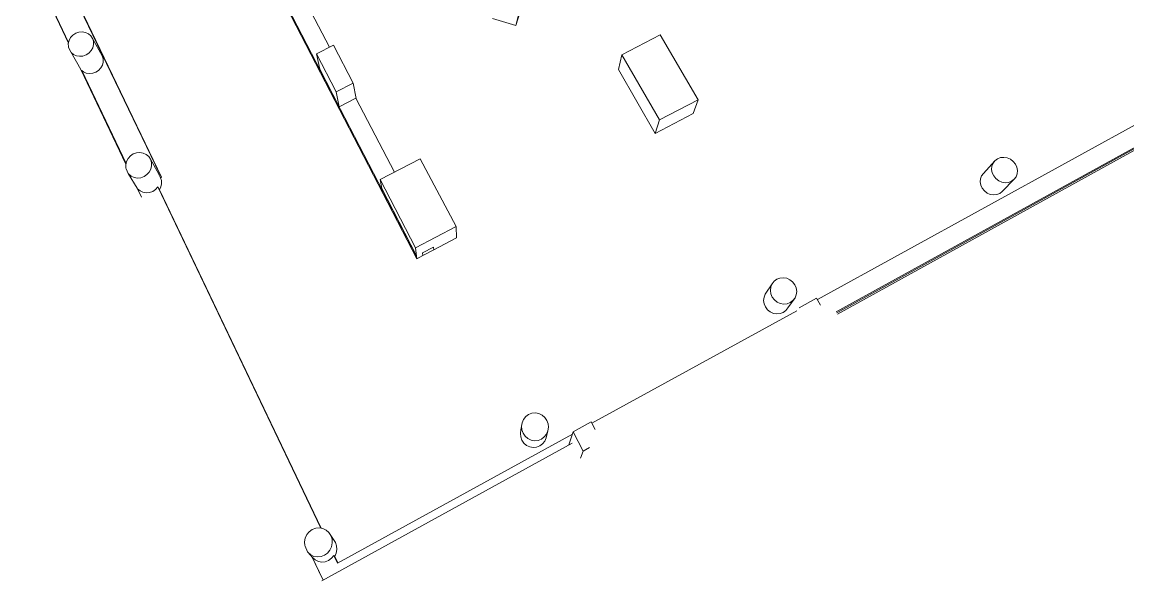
# Model space of a CAD drawing. Header units: metres. Extents: x 173 to 310, y -9 to 45.
# Drawn here: x 275.36 to 283.38, y 8.65 to 12.7 of the extents above; entities that cross this region are included whole.
import ezdxf

# ---------------------------------------------------------------- set-up
doc = ezdxf.new("R2010")
doc.units = ezdxf.units.M
doc.header["$MEASUREMENT"] = 0
for name, color, linetype, lineweight, true_color in [('Estructura Compleja - Cubiertas_Pluma_Nº__161', 7, 'Continuous', 0, 0x004055), ('Structural - Bearing_Pluma_Nº__107', 7, 'Continuous', 0, 0x35d500), ('Structural - Bearing_Pluma_Nº__167', 7, 'Continuous', 0, 0x009fd5)]:
    doc.layers.add(name, color=color, linetype=linetype, lineweight=lineweight, true_color=true_color)
for name, color, linetype, lineweight in [('Estructura – Carga_Pluma_Nº__1', 7, 'Continuous', 5), ('MOD _ Forma_Pluma_Nº__20', 7, 'Continuous', 5), ('Structural - Bearing_Pluma_Nº__1', 7, 'Continuous', 5), ('Structural - Bearing_Pluma_Nº__87', 62, 'Continuous', 0)]:
    doc.layers.add(name, color=color, linetype=linetype, lineweight=lineweight)

msp = doc.modelspace()

# ---------------------------------------------------------------- linework, layer by layer
at = {"layer": 'Estructura Compleja - Cubiertas_Pluma_Nº__161', "color": 148, "linetype": 'Continuous', "lineweight": 0, "true_color": 0x004055}
msp.add_line((279.3477, 9.6494), (277.5308, 8.6486), dxfattribs=at)
at = {"layer": 'Estructura – Carga_Pluma_Nº__1', "color": 7, "linetype": 'Continuous', "lineweight": 5}
for p, q in [((281.1192, 10.701), (280.9924, 10.6313)), ((281.1485, 10.6507), (281.1192, 10.701)), ((279.4854, 9.8022), (279.3531, 9.7294)), ((279.514, 9.7486), (279.4854, 9.8022)), ((279.322, 9.6352), (279.3531, 9.7294)), ((279.3531, 9.7294), (279.4263, 9.5909)), ((279.4061, 9.5386), (279.4263, 9.5909)), ((279.4263, 9.5909), (279.4728, 9.6165))]:
    msp.add_line(p, q, dxfattribs=at)
at = {"layer": 'MOD _ Forma_Pluma_Nº__20', "color": 7, "linetype": 'Continuous', "lineweight": 5}
for p, q in [((279.0394, 13.0843), (278.9392, 12.6793)), ((278.9392, 12.6793), (279.0474, 13.0247)), ((278.9392, 12.6793), (278.7694, 12.7295))]:
    msp.add_line(p, q, dxfattribs=at)
at = {"layer": 'Structural - Bearing_Pluma_Nº__1', "color": 7, "linetype": 'Continuous', "lineweight": 5}
for p, q in [((276.1927, 11.4983), (276.1927, 11.4983)), ((277.5287, 8.6793), (277.4619, 8.8203)), ((277.5408, 8.6541), (277.4622, 8.8199))]:
    msp.add_line(p, q, dxfattribs=at)
at = {"layer": 'Structural - Bearing_Pluma_Nº__107', "color": 82, "linetype": 'Continuous', "lineweight": 0, "true_color": 0x35d500}
for p, q in [((275.6934, 12.5519), (275.3992, 13.1725)), ((275.6943, 12.5209), (275.7099, 12.488)), ((275.7842, 12.3603), (275.7099, 12.488)), ((276.1102, 11.6725), (275.7842, 12.3603)), ((276.1115, 11.6401), (276.1277, 11.6057)), ((276.1927, 11.4983), (276.1277, 11.6057)), ((276.2229, 11.4346), (276.1927, 11.4983)), ((276.2232, 11.4341), (276.2229, 11.4346)), ((277.4094, 8.8995), (277.428, 8.8604)), ((277.5287, 8.6793), (277.5407, 8.654))]:
    msp.add_line(p, q, dxfattribs=at)
at = {"layer": 'Structural - Bearing_Pluma_Nº__167', "color": 142, "linetype": 'Continuous', "lineweight": 0, "true_color": 0x009fd5}
for p, q in [((276.5679, 14.1966), (278.2172, 11.0066)), ((278.2195, 10.9864), (276.5788, 14.161)), ((281.271, 10.5843), (286.7757, 13.6252)), ((275.5176, 13.3493), (276.3553, 11.6009)), ((276.3681, 11.5776), (275.5344, 13.3174)), ((275.3578, 13.2677), (275.6946, 12.557)), ((277.3434, 12.9871), (277.5857, 12.5221)), ((275.7098, 12.5921), (275.6982, 12.5711)), ((275.7264, 12.6099), (275.7098, 12.5921)), ((275.747, 12.6233), (275.7264, 12.6099)), ((275.7701, 12.6313), (275.747, 12.6233)), ((275.7941, 12.6335), (275.7701, 12.6313)), ((275.8175, 12.6296), (275.7941, 12.6335)), ((275.8387, 12.6199), (275.8175, 12.6296)), ((275.8562, 12.6052), (275.8387, 12.6199)), ((275.8687, 12.5863), (275.8562, 12.6052)), ((279.9851, 12.6115), (279.7071, 12.4678)), ((280.2593, 12.1409), (279.9851, 12.6115)), ((275.6982, 12.5711), (275.6925, 12.5482)), ((275.6925, 12.5482), (275.693, 12.5251)), ((275.693, 12.5251), (275.6943, 12.5209)), ((275.8591, 12.4975), (275.8706, 12.5186)), ((275.8756, 12.5646), (275.8687, 12.5863)), ((275.9379, 12.4582), (275.8687, 12.5863)), ((275.8706, 12.5186), (275.8762, 12.5415)), ((275.8762, 12.5415), (275.8756, 12.5646)), ((277.6153, 12.5369), (277.4916, 12.4748)), ((277.7595, 12.2606), (277.6153, 12.5369)), ((275.7099, 12.488), (275.7123, 12.4844)), ((275.7123, 12.4844), (275.7298, 12.4695)), ((275.7298, 12.4695), (275.751, 12.4598)), ((275.751, 12.4598), (275.7745, 12.4558)), ((275.7745, 12.4558), (275.7987, 12.458)), ((275.7987, 12.458), (275.8218, 12.4661)), ((275.8218, 12.4661), (275.8425, 12.4796)), ((275.8425, 12.4796), (275.8591, 12.4975)), ((275.9379, 12.4582), (275.9446, 12.4369)), ((275.9446, 12.4369), (275.9452, 12.4143)), ((277.4916, 12.4748), (277.6352, 12.1976)), ((277.517, 12.3619), (277.4916, 12.4748)), ((279.6837, 12.3612), (279.7071, 12.4678)), ((279.7071, 12.4678), (279.9791, 11.9938)), ((275.7842, 12.3603), (275.7845, 12.3598)), ((275.8026, 12.3439), (275.7909, 12.3539)), ((275.7909, 12.3539), (276.1114, 11.6778)), ((275.9124, 12.3538), (275.8923, 12.3406)), ((275.9286, 12.3713), (275.9124, 12.3538)), ((275.9398, 12.3919), (275.9286, 12.3713)), ((275.9452, 12.4143), (275.9398, 12.3919)), ((277.517, 12.3619), (277.6575, 12.0903)), ((279.9495, 11.8962), (279.6837, 12.3612)), ((275.8233, 12.3344), (275.8026, 12.3439)), ((275.8462, 12.3306), (275.8233, 12.3344)), ((275.8698, 12.3327), (275.8462, 12.3306)), ((275.8923, 12.3406), (275.8698, 12.3327)), ((277.6352, 12.1976), (277.7595, 12.2606)), ((277.6575, 12.0903), (277.6352, 12.1976)), ((277.7794, 12.1501), (277.7595, 12.2606)), ((277.6575, 12.0903), (277.7785, 12.1518)), ((277.7785, 12.1518), (278.0579, 11.6155)), ((279.9791, 11.9938), (280.2593, 12.1409)), ((280.2238, 12.0404), (280.2593, 12.1409)), ((280.2238, 12.0404), (279.9495, 11.8962)), ((279.9495, 11.8962), (279.9791, 11.9938)), ((276.1265, 11.7145), (276.1149, 11.6925)), ((276.1433, 11.7331), (276.1265, 11.7145)), ((276.1642, 11.747), (276.1433, 11.7331)), ((276.1877, 11.7554), (276.1642, 11.747)), ((276.2123, 11.7577), (276.1877, 11.7554)), ((276.2363, 11.7536), (276.2123, 11.7577)), ((276.258, 11.7435), (276.2363, 11.7536)), ((276.276, 11.7281), (276.258, 11.7435)), ((276.2891, 11.7084), (276.276, 11.7281)), ((276.2963, 11.6857), (276.2891, 11.7084)), ((276.3489, 11.6), (276.2891, 11.7084)), ((278.2451, 11.7123), (277.9544, 11.562)), ((278.5046, 11.22), (278.2451, 11.7123)), ((282.431, 11.712), (282.4125, 11.6982)), ((282.453, 11.7203), (282.431, 11.712)), ((282.477, 11.7225), (282.453, 11.7203)), ((282.5014, 11.7185), (282.477, 11.7225)), ((282.5244, 11.7085), (282.5014, 11.7185)), ((282.5446, 11.6932), (282.5244, 11.7085)), ((276.1149, 11.6925), (276.1093, 11.6686)), ((276.1093, 11.6686), (276.1101, 11.6445)), ((276.1101, 11.6445), (276.1115, 11.6401)), ((276.2802, 11.6156), (276.2917, 11.6376)), ((276.2917, 11.6376), (276.2972, 11.6615)), ((276.2972, 11.6615), (276.2963, 11.6857)), ((282.3295, 11.6063), (282.4125, 11.6982)), ((282.3905, 11.658), (282.3886, 11.6343)), ((282.3886, 11.6343), (282.3931, 11.6104)), ((282.3987, 11.6797), (282.3905, 11.658)), ((282.4125, 11.6982), (282.3987, 11.6797)), ((282.5606, 11.6737), (282.5446, 11.6932)), ((282.5712, 11.6512), (282.5606, 11.6737)), ((282.5758, 11.6273), (282.5712, 11.6512)), ((276.1277, 11.6057), (276.1303, 11.6019)), ((276.1303, 11.6019), (276.1483, 11.5863)), ((276.1483, 11.5863), (276.1701, 11.5762)), ((276.1701, 11.5762), (276.1941, 11.5721)), ((276.1941, 11.5721), (276.2188, 11.5743)), ((276.2188, 11.5743), (276.2424, 11.5828)), ((276.2424, 11.5828), (276.2634, 11.5969)), ((276.2634, 11.5969), (276.2802, 11.6156)), ((276.3495, 11.598), (276.3489, 11.6)), ((276.3553, 11.6009), (276.3495, 11.598)), ((276.3495, 11.598), (276.3624, 11.5747)), ((276.3681, 11.5776), (276.3553, 11.6009)), ((276.3681, 11.5776), (276.3624, 11.5747)), ((276.3688, 11.5547), (276.3624, 11.5747)), ((276.3697, 11.5312), (276.3688, 11.5547)), ((277.9544, 11.562), (278.2113, 11.066)), ((277.9652, 11.4956), (277.9544, 11.562)), ((282.3061, 11.5437), (282.308, 11.5669)), ((282.308, 11.5669), (282.316, 11.5883)), ((282.316, 11.5883), (282.3295, 11.6063)), ((282.3931, 11.6104), (282.4037, 11.5878)), ((282.4037, 11.5878), (282.4196, 11.5682)), ((282.4196, 11.5682), (282.4398, 11.5528)), ((282.4398, 11.5528), (282.4629, 11.5427)), ((282.4659, 11.474), (282.5521, 11.5632)), ((282.5115, 11.5409), (282.5336, 11.5492)), ((282.5336, 11.5492), (282.5521, 11.5632)), ((282.5521, 11.5632), (282.5659, 11.5817)), ((282.5659, 11.5817), (282.574, 11.6036)), ((282.574, 11.6036), (282.5758, 11.6273)), ((276.1927, 11.4983), (276.193, 11.4979)), ((276.3533, 11.4865), (276.3644, 11.508)), ((276.3644, 11.508), (276.3697, 11.5312)), ((277.9652, 11.4956), (278.2179, 11.0071)), ((282.3104, 11.5202), (282.3061, 11.5437)), ((282.3207, 11.4981), (282.3104, 11.5202)), ((282.3362, 11.4789), (282.3207, 11.4981)), ((282.356, 11.4638), (282.3362, 11.4789)), ((282.4477, 11.4603), (282.4659, 11.474)), ((282.4629, 11.5427), (282.4874, 11.5386)), ((282.4874, 11.5386), (282.5115, 11.5409)), ((282.3786, 11.4539), (282.356, 11.4638)), ((282.4025, 11.4499), (282.3786, 11.4539)), ((282.426, 11.4521), (282.4025, 11.4499)), ((282.4477, 11.4603), (282.426, 11.4521)), ((278.2113, 11.066), (278.5046, 11.22)), ((278.507, 11.1376), (278.5046, 11.22)), ((278.2202, 10.9868), (278.2113, 11.066)), ((278.2607, 11.0295), (278.3411, 11.0718)), ((278.3411, 11.0717), (278.2607, 11.0295)), ((278.3426, 11.0512), (278.3411, 11.0717)), ((278.507, 11.1376), (278.3426, 11.0512)), ((278.2179, 11.0071), (278.2172, 11.0066)), ((278.2172, 11.0066), (278.2195, 10.9864)), ((278.2202, 10.9868), (278.2195, 10.9864)), ((278.2627, 11.0092), (278.2202, 10.9868)), ((278.2607, 11.0295), (278.2627, 11.0092)), ((278.3426, 11.0512), (278.2627, 11.0092)), ((280.8302, 10.8382), (280.8107, 10.8237)), ((280.8531, 10.8468), (280.8302, 10.8382)), ((280.8777, 10.8492), (280.8531, 10.8468)), ((280.9024, 10.845), (280.8777, 10.8492)), ((280.9255, 10.8345), (280.9024, 10.845)), ((280.9455, 10.8186), (280.9255, 10.8345)), ((280.7472, 10.7306), (280.7959, 10.8045)), ((280.7867, 10.7818), (280.7838, 10.7571)), ((280.7838, 10.7571), (280.7874, 10.7321)), ((280.7959, 10.8045), (280.7867, 10.7818)), ((280.8107, 10.8237), (280.7959, 10.8045)), ((280.961, 10.7982), (280.9455, 10.8186)), ((280.971, 10.7747), (280.961, 10.7982)), ((280.9747, 10.7497), (280.971, 10.7747)), ((280.9719, 10.725), (280.9747, 10.7497)), ((280.7353, 10.6842), (280.7382, 10.7083)), ((280.7388, 10.6597), (280.7353, 10.6842)), ((280.7382, 10.7083), (280.7472, 10.7306)), ((280.7874, 10.7321), (280.7973, 10.7085)), ((280.7973, 10.7085), (280.8128, 10.688)), ((280.8128, 10.688), (280.8328, 10.672)), ((280.8328, 10.672), (280.856, 10.6615)), ((280.9055, 10.6596), (280.9285, 10.6683)), ((280.9103, 10.6304), (280.9628, 10.7022)), ((280.9285, 10.6683), (280.948, 10.6828)), ((280.948, 10.6828), (280.9628, 10.7022)), ((280.9628, 10.7022), (280.9719, 10.725)), ((280.7485, 10.6366), (280.7388, 10.6597)), ((280.7636, 10.6166), (280.7485, 10.6366)), ((280.7832, 10.6008), (280.7636, 10.6166)), ((280.8059, 10.5905), (280.7832, 10.6008)), ((280.8301, 10.5864), (280.8059, 10.5905)), ((280.8543, 10.5887), (280.8301, 10.5864)), ((280.8767, 10.5972), (280.8543, 10.5887)), ((280.856, 10.6615), (280.8808, 10.6572)), ((280.8767, 10.5972), (280.8958, 10.6115)), ((280.8808, 10.6572), (280.9055, 10.6596)), ((280.8958, 10.6115), (280.9103, 10.6304)), ((279.0545, 9.8649), (279.0307, 9.8559)), ((279.0798, 9.8674), (279.0545, 9.8649)), ((279.1049, 9.863), (279.0798, 9.8674)), ((278.9752, 9.7441), (278.9837, 9.7967)), ((278.9837, 9.7967), (278.9796, 9.7709)), ((278.9941, 9.8206), (278.9837, 9.7967)), ((279.0101, 9.8407), (278.9941, 9.8206)), ((279.0307, 9.8559), (279.0101, 9.8407)), ((279.1281, 9.852), (279.1049, 9.863)), ((279.1479, 9.8353), (279.1281, 9.852)), ((279.1629, 9.8139), (279.1479, 9.8353)), ((279.172, 9.7893), (279.1629, 9.8139)), ((279.1747, 9.7632), (279.172, 9.7893)), ((278.9713, 9.7188), (278.9752, 9.7441)), ((278.9738, 9.6932), (278.9713, 9.7188)), ((278.9796, 9.7709), (278.9822, 9.7447)), ((278.9822, 9.7447), (278.9912, 9.72)), ((278.9912, 9.72), (279.0062, 9.6985)), ((279.1444, 9.6931), (279.1604, 9.7133)), ((279.1581, 9.6859), (279.1708, 9.7373)), ((279.1604, 9.7133), (279.1708, 9.7373)), ((279.1708, 9.7373), (279.1747, 9.7632)), ((278.9827, 9.6691), (278.9738, 9.6932)), ((278.9972, 9.648), (278.9827, 9.6691)), ((279.0166, 9.6316), (278.9972, 9.648)), ((279.0062, 9.6985), (279.026, 9.6817)), ((279.0394, 9.6208), (279.0166, 9.6316)), ((279.026, 9.6817), (279.0493, 9.6706)), ((279.0493, 9.6706), (279.0745, 9.6662)), ((279.0745, 9.6662), (279.0999, 9.6687)), ((279.1121, 9.6278), (279.0888, 9.6188)), ((279.0999, 9.6687), (279.1238, 9.6778)), ((279.1121, 9.6278), (279.1323, 9.6427)), ((279.1238, 9.6778), (279.1444, 9.6931)), ((279.1323, 9.6427), (279.148, 9.6625)), ((279.148, 9.6625), (279.1581, 9.6859)), ((279.064, 9.6164), (279.0394, 9.6208)), ((279.0888, 9.6188), (279.064, 9.6164)), ((277.423, 8.9843), (277.4113, 8.9593)), ((277.4403, 9.0055), (277.423, 8.9843)), ((277.4621, 9.0214), (277.4403, 9.0055)), ((277.4869, 9.0309), (277.4621, 9.0214)), ((277.5131, 9.0335), (277.4869, 9.0309)), ((277.5388, 9.0288), (277.5131, 9.0335)), ((277.5623, 9.0174), (277.5388, 9.0288)), ((277.582, 8.9998), (277.5623, 9.0174)), ((277.5966, 8.9773), (277.582, 8.9998)), ((277.6163, 8.9499), (277.582, 8.9998)), ((277.4113, 8.9593), (277.4061, 8.9321)), ((277.4061, 8.9321), (277.4078, 8.9046)), ((277.4078, 8.9046), (277.4094, 8.8995)), ((277.6051, 8.9515), (277.5966, 8.9773)), ((277.6019, 8.8968), (277.6069, 8.924)), ((277.6069, 8.924), (277.6051, 8.9515)), ((277.6305, 8.9281), (277.6163, 8.9499)), ((277.6387, 8.9031), (277.6305, 8.9281)), ((277.6404, 8.8765), (277.6387, 8.9031)), ((277.428, 8.8604), (277.4308, 8.856)), ((277.4308, 8.856), (277.4506, 8.8383)), ((277.4638, 8.8181), (277.4308, 8.856)), ((277.4506, 8.8383), (277.4742, 8.8268)), ((277.4742, 8.8268), (277.5, 8.8221)), ((277.5, 8.8221), (277.5263, 8.8247)), ((277.5263, 8.8247), (277.5512, 8.8343)), ((277.5512, 8.8343), (277.573, 8.8503)), ((277.573, 8.8503), (277.5903, 8.8716)), ((277.5903, 8.8716), (277.6019, 8.8968)), ((277.6244, 8.8258), (277.6356, 8.8501)), ((277.6356, 8.8501), (277.6404, 8.8765))]:
    msp.add_line(p, q, dxfattribs=at)
at = {"layer": 'Structural - Bearing_Pluma_Nº__87', "linetype": 'Continuous', "lineweight": 0}
for p, q in [((281.1247, 10.6915), (286.7445, 13.7821)), ((281.2614, 10.6007), (286.8281, 13.6743)), ((281.2653, 10.5941), (286.7875, 13.6438)), ((275.3996, 13.1719), (275.6934, 12.552)), ((275.7845, 12.3598), (276.1102, 11.6725)), ((275.7869, 12.3562), (275.7845, 12.3598)), ((275.7918, 12.352), (275.7869, 12.3562)), ((276.1955, 11.4941), (276.193, 11.4979)), ((276.193, 11.4979), (276.2232, 11.4341)), ((276.213, 11.479), (276.1955, 11.4941)), ((276.2343, 11.469), (276.213, 11.479)), ((276.2577, 11.465), (276.2343, 11.469)), ((276.2817, 11.4672), (276.2577, 11.465)), ((276.3047, 11.4755), (276.2817, 11.4672)), ((276.3251, 11.4892), (276.3047, 11.4755)), ((276.3414, 11.5075), (276.3251, 11.4892)), ((276.3414, 11.5075), (277.5242, 9.0315)), ((276.3414, 11.5075), (276.3533, 11.4865)), ((276.3533, 11.4865), (277.5264, 9.0311)), ((279.4904, 9.7928), (280.9761, 10.6098)), ((277.6453, 8.778), (279.3482, 9.7145)), ((277.6189, 8.8333), (277.6021, 8.8125)), ((277.6189, 8.8333), (277.6453, 8.778)), ((277.6189, 8.8333), (277.6244, 8.8258)), ((277.6244, 8.8258), (277.6468, 8.7789)), ((277.483, 8.8009), (277.4638, 8.8181)), ((277.506, 8.7896), (277.483, 8.8009)), ((277.5311, 8.7851), (277.506, 8.7896)), ((277.5566, 8.7876), (277.5311, 8.7851)), ((277.5808, 8.7969), (277.5566, 8.7876)), ((277.6021, 8.8125), (277.5808, 8.7969))]:
    msp.add_line(p, q, dxfattribs=at)

doc.saveas('drawing.dxf')
